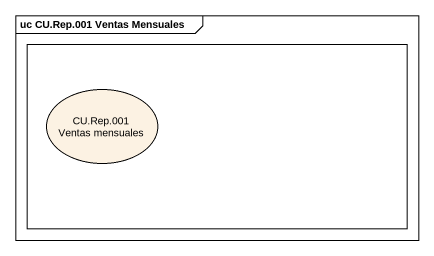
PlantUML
@startuml
mainframe uc CU.Rep.001 Ventas Mensuales
rectangle " " as rectangle1 {
  usecase "CU.Rep.001 Ventas mensuales" as CU_Rep_001_Ventas_mensuales
}
@enduml
